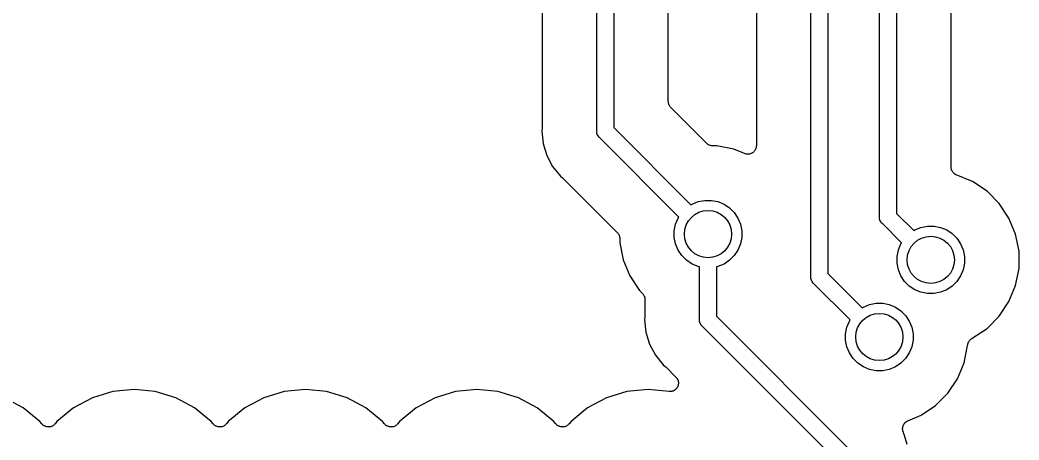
# Model space of a CAD drawing. Extents: x 2.36 to 5.74, y -5.58 to -1.66.
# Drawn here: x 3.608 to 4.191, y -3.5 to -3.255 of the extents above; entities that cross this region are included whole.
import ezdxf

# ---------------------------------------------------------------- set-up
doc = ezdxf.new("R2010")
doc.units = 0
doc.header["$MEASUREMENT"] = 0
doc.layers.add('BLACK', color=7, linetype='CONTINUOUS')

msp = doc.modelspace()

# ---------------------------------------------------------------- linework, layer by layer
at = {"layer": 'BLACK', "linetype": 'CONTINUOUS'}
for p, q in [((3.945, -3.31975), (3.945, -3.1719)), ((3.955, -3.1719), (3.955, -3.31793)), ((4.11, -3.36975), (4.11, -3.16908)), ((4.12, -3.16908), (4.12, -3.36793)), ((4.15181, -3.34081), (4.15181, -3.18809)), ((3.91319, -3.1948), (3.91319, -3.31795)), ((3.98681, -3.30268), (3.98681, -3.1948)), ((4.07, -3.40475), (4.07, -3.21408)), ((4.08, -3.21408), (4.08, -3.40293)), ((4.03819, -3.23309), (4.03819, -3.32845)), ((3.98686, -3.30314), (3.98681, -3.30268)), ((3.9869, -3.3036), (3.98686, -3.30314)), ((3.9869, -3.30363), (3.9869, -3.3036)), ((3.98691, -3.30365), (3.9869, -3.30363)), ((3.98704, -3.30409), (3.98691, -3.30365)), ((3.98717, -3.30454), (3.98704, -3.30409)), ((3.98718, -3.30456), (3.98717, -3.30454)), ((3.98719, -3.30459), (3.98718, -3.30456)), ((3.98741, -3.30499), (3.98719, -3.30459)), ((3.98762, -3.3054), (3.98741, -3.30499)), ((3.98763, -3.30543), (3.98762, -3.3054)), ((3.98765, -3.30545), (3.98763, -3.30543)), ((3.98794, -3.30581), (3.98765, -3.30545)), ((3.98823, -3.30617), (3.98794, -3.30581)), ((3.98826, -3.3062), (3.98823, -3.30617)), ((3.98826, -3.30621), (3.98826, -3.3062)), ((3.98826, -3.3062), (3.98826, -3.3062)), ((3.98828, -3.30622), (3.98826, -3.30621)), ((4.0091, -3.32704), (3.98828, -3.30622)), ((3.91316, -3.31844), (3.91301, -3.32)), ((3.91301, -3.32), (3.91372, -3.32722)), ((3.91319, -3.31802), (3.91316, -3.31823)), ((3.91316, -3.31823), (3.91316, -3.31844)), ((3.91319, -3.31795), (3.91319, -3.31802)), ((3.94498, -3.32), (3.945, -3.31975)), ((3.945, -3.32025), (3.94498, -3.32)), ((3.94507, -3.32098), (3.945, -3.32025)), ((3.94536, -3.32192), (3.94507, -3.32098)), ((3.94582, -3.32279), (3.94536, -3.32192)), ((3.94645, -3.32355), (3.94582, -3.32279)), ((3.94664, -3.32371), (3.94645, -3.32355)), ((3.955, -3.31793), (4.00005, -3.36298)), ((3.91372, -3.32722), (3.91413, -3.32855)), ((3.91413, -3.32855), (3.91583, -3.33416)), ((3.99298, -3.37005), (3.94664, -3.32371)), ((4.00946, -3.32733), (4.0091, -3.32704)), ((4.00981, -3.32763), (4.00946, -3.32733)), ((4.00983, -3.32764), (4.00981, -3.32763)), ((4.00985, -3.32766), (4.00983, -3.32764)), ((4.01026, -3.32788), (4.00985, -3.32766)), ((4.01066, -3.3281), (4.01026, -3.32788)), ((4.01069, -3.32811), (4.01066, -3.3281)), ((4.01071, -3.32812), (4.01069, -3.32811)), ((4.01115, -3.32826), (4.01071, -3.32812)), ((4.01159, -3.32839), (4.01115, -3.32826)), ((4.01162, -3.3284), (4.01159, -3.32839)), ((4.01165, -3.32841), (4.01162, -3.3284)), ((4.0121, -3.32845), (4.01165, -3.32841)), ((4.01256, -3.3285), (4.0121, -3.32845)), ((4.01262, -3.3285), (4.01256, -3.3285)), ((4.01263, -3.3285), (4.01262, -3.3285)), ((4.01262, -3.3285), (4.01262, -3.3285)), ((4.01262, -3.3285), (4.01262, -3.3285)), ((4.01507, -3.3285), (4.01263, -3.3285)), ((4.02502, -3.33048), (4.01507, -3.3285)), ((4.03814, -3.329), (4.03809, -3.32947)), ((4.03819, -3.32852), (4.03814, -3.329)), ((4.03819, -3.32845), (4.03819, -3.3285)), ((4.03819, -3.3285), (4.03819, -3.3285)), ((4.03819, -3.3285), (4.03819, -3.3285)), ((4.03819, -3.3285), (4.03819, -3.32852)), ((3.91583, -3.33416), (3.91924, -3.34055)), ((4.03128, -3.33307), (4.02502, -3.33048)), ((4.03173, -3.33321), (4.03128, -3.33307)), ((4.03218, -3.33335), (4.03173, -3.33321)), ((4.0322, -3.33335), (4.03218, -3.33335)), ((4.03221, -3.33336), (4.0322, -3.33335)), ((4.03268, -3.3334), (4.03221, -3.33336)), ((4.03315, -3.33345), (4.03268, -3.3334)), ((4.03317, -3.33345), (4.03315, -3.33345)), ((4.03318, -3.33345), (4.03317, -3.33345)), ((4.03366, -3.33341), (4.03318, -3.33345)), ((4.03413, -3.33337), (4.03366, -3.33341)), ((4.03414, -3.33336), (4.03413, -3.33337)), ((4.03415, -3.33336), (4.03414, -3.33336)), ((4.03461, -3.33322), (4.03415, -3.33336)), ((4.03506, -3.33309), (4.03461, -3.33322)), ((4.03507, -3.33308), (4.03506, -3.33309)), ((4.03509, -3.33308), (4.03507, -3.33308)), ((4.03551, -3.33286), (4.03509, -3.33308)), ((4.03593, -3.33264), (4.03551, -3.33286)), ((4.03594, -3.33263), (4.03593, -3.33264)), ((4.03595, -3.33262), (4.03594, -3.33263)), ((4.03632, -3.33232), (4.03595, -3.33262)), ((4.03669, -3.33203), (4.03632, -3.33232)), ((4.0367, -3.33202), (4.03669, -3.33203)), ((4.03671, -3.33201), (4.0367, -3.33202)), ((4.03701, -3.33164), (4.03671, -3.33201)), ((4.03731, -3.33128), (4.03701, -3.33164)), ((4.03732, -3.33127), (4.03731, -3.33128)), ((4.03733, -3.33126), (4.03732, -3.33127)), ((4.03756, -3.33084), (4.03733, -3.33126)), ((4.03778, -3.33042), (4.03756, -3.33084)), ((4.03779, -3.33041), (4.03778, -3.33042)), ((4.03794, -3.32995), (4.03779, -3.3304)), ((4.03779, -3.3304), (4.03779, -3.33041)), ((4.03808, -3.32949), (4.03794, -3.32995)), ((4.03809, -3.32947), (4.03808, -3.32948)), ((4.03808, -3.32948), (4.03808, -3.32949)), ((3.91924, -3.34055), (3.92384, -3.34616)), ((4.15186, -3.34128), (4.15181, -3.34081)), ((3.92384, -3.34616), (3.92506, -3.34715)), ((4.1519, -3.34174), (4.15186, -3.34128)), ((4.1519, -3.34176), (4.1519, -3.34174)), ((4.15191, -3.34178), (4.1519, -3.34176)), ((4.15204, -3.34223), (4.15191, -3.34178)), ((4.15217, -3.34268), (4.15204, -3.34223)), ((4.15218, -3.3427), (4.15217, -3.34268)), ((4.15219, -3.34272), (4.15218, -3.3427)), ((4.15241, -3.34313), (4.15219, -3.34272)), ((4.15262, -3.34354), (4.15241, -3.34313)), ((4.15264, -3.34356), (4.15262, -3.34354)), ((4.15265, -3.34358), (4.15264, -3.34356)), ((4.15294, -3.34394), (4.15265, -3.34358)), ((4.15323, -3.3443), (4.15294, -3.34394)), ((4.15325, -3.34432), (4.15323, -3.3443)), ((4.15326, -3.34434), (4.15325, -3.34432)), ((4.15362, -3.34463), (4.15326, -3.34434)), ((4.15398, -3.34493), (4.15362, -3.34463)), ((4.154, -3.34494), (4.15398, -3.34493)), ((4.15402, -3.34496), (4.154, -3.34494)), ((4.15442, -3.34518), (4.15402, -3.34496)), ((4.15483, -3.3454), (4.15442, -3.34518)), ((4.15487, -3.34542), (4.15483, -3.3454)), ((4.1549, -3.34543), (4.15487, -3.34542)), ((4.15487, -3.34542), (4.15487, -3.34542)), ((4.15487, -3.34542), (4.15487, -3.34542)), ((4.16439, -3.34936), (4.1549, -3.34543)), ((3.92506, -3.34715), (3.92511, -3.3472)), ((3.92511, -3.3472), (3.92526, -3.34735)), ((3.92526, -3.34735), (3.92542, -3.34748)), ((3.92542, -3.34748), (3.95704, -3.3791)), ((4.17283, -3.355), (4.16439, -3.34936)), ((4.18, -3.36217), (4.17283, -3.355)), ((4.00005, -3.36298), (4.00068, -3.36256)), ((4.00068, -3.36256), (4.00426, -3.36107)), ((4.00426, -3.36107), (4.00806, -3.36031)), ((4.00806, -3.36031), (4.01194, -3.36031)), ((4.01194, -3.36031), (4.01574, -3.36107)), ((4.01574, -3.36107), (4.01932, -3.36256)), ((4.01932, -3.36256), (4.02255, -3.36471)), ((4.18564, -3.37061), (4.18, -3.36217)), ((3.99256, -3.37068), (3.99298, -3.37005)), ((4.02255, -3.36471), (4.02529, -3.36745)), ((4.02529, -3.36745), (4.02744, -3.37068)), ((4.10998, -3.37), (4.11, -3.36975)), ((4.11007, -3.37098), (4.10998, -3.37)), ((4.12, -3.36793), (4.13005, -3.37798)), ((3.99031, -3.37806), (3.99107, -3.37426)), ((3.99107, -3.37426), (3.99256, -3.37068)), ((4.02744, -3.37068), (4.02893, -3.37426)), ((4.02893, -3.37426), (4.02969, -3.37806)), ((4.11036, -3.37192), (4.11007, -3.37098)), ((4.11061, -3.37239), (4.11036, -3.37192)), ((4.11082, -3.37279), (4.11061, -3.37239)), ((4.11145, -3.37355), (4.11082, -3.37279)), ((4.11164, -3.37371), (4.11145, -3.37355)), ((4.12298, -3.38505), (4.11164, -3.37371)), ((4.13426, -3.37607), (4.13806, -3.37531)), ((4.13806, -3.37531), (4.14194, -3.37531)), ((4.14194, -3.37531), (4.14574, -3.37607)), ((4.18952, -3.37998), (4.18564, -3.37061)), ((3.95704, -3.3791), (3.95705, -3.37911)), ((3.95705, -3.37911), (3.95705, -3.37911)), ((3.95705, -3.37911), (3.95705, -3.37911)), ((3.95705, -3.37911), (3.95709, -3.37915)), ((3.95709, -3.37915), (3.95738, -3.37951)), ((3.95738, -3.37951), (3.95767, -3.37987)), ((3.95767, -3.37987), (3.95768, -3.37989)), ((3.95768, -3.37989), (3.9577, -3.37991)), ((3.9577, -3.37991), (3.95791, -3.38032)), ((3.95791, -3.38032), (3.95813, -3.38073)), ((3.95813, -3.38073), (3.95813, -3.38075)), ((3.95813, -3.38075), (3.95815, -3.38078)), ((3.95815, -3.38078), (3.95828, -3.38122)), ((3.95828, -3.38122), (3.95841, -3.38166)), ((3.95841, -3.38166), (3.95841, -3.38169)), ((3.95841, -3.38169), (3.95842, -3.38171)), ((3.95842, -3.38171), (3.95846, -3.38217)), ((3.99031, -3.38194), (3.99031, -3.37806)), ((4.02969, -3.37806), (4.02969, -3.38194)), ((4.13005, -3.37798), (4.13068, -3.37756)), ((4.13068, -3.37756), (4.13426, -3.37607)), ((4.14574, -3.37607), (4.14932, -3.37756)), ((4.14932, -3.37756), (4.15255, -3.37971)), ((4.15255, -3.37971), (4.15529, -3.38245)), ((4.1915, -3.38993), (4.18952, -3.37998)), ((3.95846, -3.38217), (3.9585, -3.38263)), ((3.9585, -3.38263), (3.9585, -3.38507)), ((3.9585, -3.38507), (3.96048, -3.39502)), ((3.99107, -3.38574), (3.99031, -3.38194)), ((3.99256, -3.38932), (3.99107, -3.38574)), ((4.02893, -3.38574), (4.02744, -3.38932)), ((4.02969, -3.38194), (4.02893, -3.38574)), ((4.12107, -3.38926), (4.12256, -3.38568)), ((4.12256, -3.38568), (4.12298, -3.38505)), ((4.15529, -3.38245), (4.15744, -3.38568)), ((4.15744, -3.38568), (4.15893, -3.38926)), ((3.99471, -3.39255), (3.99256, -3.38932)), ((3.99745, -3.39529), (3.99471, -3.39255)), ((4.02529, -3.39255), (4.02255, -3.39529)), ((4.02744, -3.38932), (4.02529, -3.39255)), ((4.12031, -3.39306), (4.12107, -3.38926)), ((4.12031, -3.39694), (4.12031, -3.39306)), ((4.15893, -3.38926), (4.15969, -3.39306)), ((4.15969, -3.39306), (4.15969, -3.39694)), ((4.1915, -3.40007), (4.1915, -3.38993)), ((3.96048, -3.39502), (3.96436, -3.40439)), ((4.00068, -3.39744), (3.99745, -3.39529)), ((4.00426, -3.39893), (4.00068, -3.39744)), ((4.005, -3.39908), (4.00426, -3.39893)), ((4.005, -3.42975), (4.005, -3.39908)), ((4.01574, -3.39893), (4.015, -3.39908)), ((4.015, -3.39908), (4.015, -3.42793)), ((4.01932, -3.39744), (4.01574, -3.39893)), ((4.02255, -3.39529), (4.01932, -3.39744)), ((4.12107, -3.40074), (4.12031, -3.39694)), ((4.15969, -3.39694), (4.15893, -3.40074)), ((3.96436, -3.40439), (3.97, -3.41283)), ((4.06998, -3.405), (4.07, -3.40475)), ((4.07007, -3.40598), (4.06998, -3.405)), ((4.08, -3.40293), (4.10005, -3.42298)), ((4.12256, -3.40432), (4.12107, -3.40074)), ((4.12471, -3.40755), (4.12256, -3.40432)), ((4.15744, -3.40432), (4.15529, -3.40755)), ((4.15893, -3.40074), (4.15744, -3.40432)), ((4.18952, -3.41002), (4.1915, -3.40007)), ((4.07036, -3.40692), (4.07007, -3.40598)), ((4.07082, -3.40779), (4.07036, -3.40692)), ((4.07084, -3.40781), (4.07082, -3.40779)), ((4.07145, -3.40855), (4.07084, -3.40781)), ((4.07164, -3.40871), (4.07145, -3.40855)), ((4.09298, -3.43005), (4.07164, -3.40871)), ((4.12745, -3.41029), (4.12471, -3.40755)), ((4.13068, -3.41244), (4.12745, -3.41029)), ((4.15255, -3.41029), (4.14932, -3.41244)), ((4.15529, -3.40755), (4.15255, -3.41029)), ((4.18564, -3.41939), (4.18952, -3.41002)), ((3.97, -3.41283), (3.97172, -3.41455)), ((3.97172, -3.41455), (3.97174, -3.41456)), ((3.97174, -3.41456), (3.97174, -3.41456)), ((3.97174, -3.41456), (3.97174, -3.41456)), ((3.97174, -3.41456), (3.97177, -3.4146)), ((3.97177, -3.4146), (3.97206, -3.41496)), ((3.97206, -3.41496), (3.97235, -3.41532)), ((3.97235, -3.41532), (3.97237, -3.41534)), ((3.97237, -3.41534), (3.97238, -3.41536)), ((3.97238, -3.41536), (3.9726, -3.41577)), ((3.9726, -3.41577), (3.97281, -3.41618)), ((3.97281, -3.41618), (3.97282, -3.41621)), ((3.97282, -3.41621), (3.97283, -3.41623)), ((3.97283, -3.41623), (3.97296, -3.41667)), ((3.97296, -3.41667), (3.97309, -3.41712)), ((4.13426, -3.41393), (4.13068, -3.41244)), ((4.13806, -3.41469), (4.13426, -3.41393)), ((4.14194, -3.41469), (4.13806, -3.41469)), ((4.14574, -3.41393), (4.14194, -3.41469)), ((4.14932, -3.41244), (4.14574, -3.41393)), ((3.97309, -3.41712), (3.9731, -3.41714)), ((3.9731, -3.41714), (3.9731, -3.41717)), ((3.9731, -3.41717), (3.97314, -3.41763)), ((3.97314, -3.41763), (3.97319, -3.41809)), ((3.97319, -3.41809), (3.97319, -3.42795)), ((4.10005, -3.42298), (4.10068, -3.42256)), ((4.10068, -3.42256), (4.10426, -3.42107)), ((4.10426, -3.42107), (4.10806, -3.42031)), ((4.10806, -3.42031), (4.11194, -3.42031)), ((4.11194, -3.42031), (4.11574, -3.42107)), ((4.11574, -3.42107), (4.11932, -3.42256)), ((4.11932, -3.42256), (4.12255, -3.42471)), ((4.18, -3.42783), (4.18564, -3.41939)), ((3.97316, -3.42844), (3.97301, -3.43)), ((3.97319, -3.42802), (3.97316, -3.42823)), ((3.97316, -3.42823), (3.97316, -3.42844)), ((3.97319, -3.42795), (3.97319, -3.42802)), ((4.015, -3.42793), (4.09336, -3.50629)), ((4.12255, -3.42471), (4.12529, -3.42745)), ((4.12529, -3.42745), (4.12744, -3.43068)), ((4.17283, -3.435), (4.18, -3.42783)), ((3.97301, -3.43), (3.97372, -3.43722)), ((4.00498, -3.43), (4.005, -3.42975)), ((4.00507, -3.43098), (4.00498, -3.43)), ((4.00536, -3.43192), (4.00507, -3.43098)), ((4.00582, -3.43279), (4.00536, -3.43192)), ((4.00588, -3.43286), (4.00582, -3.43279)), ((4.00645, -3.43355), (4.00588, -3.43286)), ((4.00664, -3.43371), (4.00645, -3.43355)), ((4.085, -3.51207), (4.00664, -3.43371)), ((4.09031, -3.43806), (4.09107, -3.43426)), ((4.09107, -3.43426), (4.09256, -3.43068)), ((4.09256, -3.43068), (4.09298, -3.43005)), ((4.12744, -3.43068), (4.12893, -3.43426)), ((4.12893, -3.43426), (4.12969, -3.43806)), ((3.97372, -3.43722), (3.97566, -3.44361)), ((4.09031, -3.44194), (4.09031, -3.43806)), ((4.12969, -3.43806), (4.12969, -3.44194)), ((4.16422, -3.44075), (4.17283, -3.435)), ((3.97566, -3.44361), (3.97566, -3.44361)), ((3.97566, -3.44361), (3.97583, -3.44416)), ((3.97583, -3.44416), (3.97924, -3.45055)), ((4.09107, -3.44574), (4.09031, -3.44194)), ((4.09256, -3.44932), (4.09107, -3.44574)), ((4.12893, -3.44574), (4.12744, -3.44932)), ((4.12969, -3.44194), (4.12893, -3.44574)), ((4.15952, -3.45502), (4.16151, -3.44502)), ((4.16151, -3.44502), (4.16155, -3.44464)), ((4.16155, -3.44464), (4.1616, -3.44418)), ((4.1616, -3.44416), (4.16161, -3.44414)), ((4.1616, -3.44418), (4.1616, -3.44416)), ((4.16161, -3.44414), (4.16175, -3.44369)), ((4.16175, -3.44369), (4.16188, -3.44325)), ((4.16188, -3.44325), (4.16189, -3.44323)), ((4.16189, -3.44323), (4.1619, -3.44321)), ((4.1619, -3.44321), (4.16212, -3.4428)), ((4.16212, -3.4428), (4.16235, -3.44239)), ((4.16235, -3.44239), (4.16236, -3.44237)), ((4.16236, -3.44237), (4.16237, -3.44235)), ((4.16237, -3.44235), (4.16267, -3.44199)), ((4.16267, -3.44199), (4.16297, -3.44163)), ((4.16297, -3.44163), (4.16298, -3.44162)), ((4.16298, -3.44162), (4.163, -3.4416)), ((4.163, -3.4416), (4.16336, -3.44131)), ((4.16336, -3.44131), (4.16372, -3.44102)), ((4.16372, -3.44102), (4.16374, -3.44101)), ((4.16374, -3.44101), (4.16376, -3.44099)), ((4.16376, -3.44099), (4.16417, -3.44078)), ((4.16417, -3.44078), (4.16422, -3.44075)), ((3.97924, -3.45055), (3.98384, -3.45616)), ((4.09471, -3.45255), (4.09256, -3.44932)), ((4.12744, -3.44932), (4.12529, -3.45255)), ((3.98384, -3.45616), (3.98506, -3.45715)), ((3.98506, -3.45715), (3.98511, -3.4572)), ((3.98511, -3.4572), (3.98526, -3.45735)), ((3.98526, -3.45735), (3.98542, -3.45748)), ((3.98542, -3.45748), (3.99127, -3.46333)), ((4.09745, -3.45529), (4.09471, -3.45255)), ((4.10068, -3.45744), (4.09745, -3.45529)), ((4.10426, -3.45893), (4.10068, -3.45744)), ((4.11932, -3.45744), (4.11574, -3.45893)), ((4.12255, -3.45529), (4.11932, -3.45744)), ((4.12529, -3.45255), (4.12255, -3.45529)), ((4.15564, -3.46439), (4.15952, -3.45502)), ((3.99127, -3.46333), (3.99132, -3.46338)), ((3.99132, -3.46338), (3.99147, -3.46357)), ((4.10806, -3.45969), (4.10426, -3.45893)), ((4.11194, -3.45969), (4.10806, -3.45969)), ((4.11574, -3.45893), (4.11194, -3.45969)), ((3.99147, -3.46357), (3.99164, -3.46374)), ((3.99164, -3.46374), (3.99178, -3.46395)), ((3.99178, -3.46395), (3.99193, -3.46415)), ((3.99193, -3.46415), (3.99204, -3.46436)), ((3.99214, -3.46925), (3.992, -3.46946)), ((3.99204, -3.46436), (3.99217, -3.46455)), ((3.99223, -3.46903), (3.99214, -3.46925)), ((3.99217, -3.46455), (3.99227, -3.46479)), ((3.99234, -3.46882), (3.99223, -3.46903)), ((3.99227, -3.46479), (3.99238, -3.46501)), ((3.99242, -3.46858), (3.99234, -3.46882)), ((3.99238, -3.46501), (3.99245, -3.46524)), ((3.99252, -3.46835), (3.99242, -3.46858)), ((3.99245, -3.46524), (3.99254, -3.46546)), ((3.99256, -3.46812), (3.99252, -3.46835)), ((3.99254, -3.46546), (3.99258, -3.46571)), ((3.99263, -3.46789), (3.99256, -3.46812)), ((3.99258, -3.46571), (3.99265, -3.46595)), ((3.99266, -3.46764), (3.99263, -3.46789)), ((3.99265, -3.46595), (3.99267, -3.46619)), ((3.99271, -3.46739), (3.99266, -3.46764)), ((3.99267, -3.46619), (3.99272, -3.46642)), ((3.99274, -3.46692), (3.99271, -3.46716)), ((3.99271, -3.46716), (3.99271, -3.46739)), ((3.99272, -3.46642), (3.99272, -3.46667)), ((3.99272, -3.46667), (3.99274, -3.46692)), ((4.15, -3.47283), (4.15564, -3.46439)), ((3.66259, -3.47186), (3.65066, -3.47548)), ((3.675, -3.47064), (3.66259, -3.47186)), ((3.68741, -3.47186), (3.675, -3.47064)), ((3.69934, -3.47548), (3.68741, -3.47186)), ((3.76259, -3.47186), (3.75066, -3.47548)), ((3.775, -3.47064), (3.76259, -3.47186)), ((3.78741, -3.47186), (3.775, -3.47064)), ((3.79934, -3.47548), (3.78741, -3.47186)), ((3.86259, -3.47186), (3.85066, -3.47548)), ((3.875, -3.47064), (3.86259, -3.47186)), ((3.88741, -3.47186), (3.875, -3.47064)), ((3.89934, -3.47548), (3.88741, -3.47186)), ((3.96259, -3.47186), (3.95066, -3.47548)), ((3.975, -3.47064), (3.96259, -3.47186)), ((3.98725, -3.47185), (3.975, -3.47064)), ((3.98749, -3.47185), (3.98725, -3.47185)), ((3.98772, -3.47187), (3.98749, -3.47185)), ((3.98797, -3.47185), (3.98772, -3.47187)), ((3.98823, -3.47185), (3.98797, -3.47185)), ((3.98846, -3.4718), (3.98823, -3.47185)), ((3.98869, -3.47178), (3.98846, -3.4718)), ((3.98894, -3.47171), (3.98869, -3.47178)), ((3.98918, -3.47166), (3.98894, -3.47171)), ((3.9894, -3.47157), (3.98918, -3.47166)), ((3.98963, -3.4715), (3.9894, -3.47157)), ((3.98985, -3.47138), (3.98963, -3.4715)), ((3.99008, -3.47128), (3.98985, -3.47138)), ((3.99028, -3.47115), (3.99008, -3.47128)), ((3.99049, -3.47104), (3.99028, -3.47115)), ((3.99069, -3.47088), (3.99049, -3.47104)), ((3.9909, -3.47075), (3.99069, -3.47088)), ((3.99107, -3.47058), (3.9909, -3.47075)), ((3.99125, -3.47043), (3.99107, -3.47058)), ((3.99141, -3.47024), (3.99125, -3.47043)), ((3.99159, -3.47006), (3.99141, -3.47024)), ((3.99172, -3.46986), (3.99159, -3.47006)), ((3.99187, -3.46968), (3.99172, -3.46986)), ((3.992, -3.46946), (3.99187, -3.46968)), ((4.14283, -3.48), (4.15, -3.47283)), ((3.61034, -3.48136), (3.59934, -3.47548)), ((3.65066, -3.47548), (3.63966, -3.48136)), ((3.71034, -3.48136), (3.69934, -3.47548)), ((3.75066, -3.47548), (3.73966, -3.48136)), ((3.81034, -3.48136), (3.79934, -3.47548)), ((3.85066, -3.47548), (3.83966, -3.48136)), ((3.91034, -3.48136), (3.89934, -3.47548)), ((3.95066, -3.47548), (3.93966, -3.48136)), ((4.13439, -3.48564), (4.14283, -3.48)), ((3.61998, -3.48927), (3.61034, -3.48136)), ((3.63966, -3.48136), (3.63002, -3.48927)), ((3.71998, -3.48927), (3.71034, -3.48136)), ((3.73966, -3.48136), (3.73002, -3.48927)), ((3.81998, -3.48927), (3.81034, -3.48136)), ((3.83966, -3.48136), (3.83002, -3.48927)), ((3.91998, -3.48927), (3.91034, -3.48136)), ((3.93966, -3.48136), (3.93002, -3.48927)), ((4.12665, -3.48884), (4.13439, -3.48564)), ((3.62113, -3.49068), (3.61998, -3.48927)), ((3.62147, -3.49101), (3.62113, -3.49068)), ((3.6218, -3.49135), (3.62147, -3.49101)), ((3.62181, -3.49136), (3.6218, -3.49135)), ((3.62182, -3.49137), (3.62181, -3.49136)), ((3.62222, -3.49163), (3.62182, -3.49137)), ((3.62261, -3.4919), (3.62222, -3.49163)), ((3.62262, -3.4919), (3.62261, -3.4919)), ((3.62264, -3.49191), (3.62262, -3.4919)), ((3.62307, -3.49209), (3.62264, -3.49191)), ((3.62351, -3.49228), (3.62307, -3.49209)), ((3.62352, -3.49228), (3.62351, -3.49228)), ((3.62354, -3.49228), (3.62352, -3.49228)), ((3.624, -3.49238), (3.62354, -3.49228)), ((3.62446, -3.49248), (3.624, -3.49238)), ((3.62448, -3.49248), (3.62446, -3.49248)), ((3.62449, -3.49248), (3.62448, -3.49248)), ((3.62496, -3.49248), (3.62449, -3.49248)), ((3.62544, -3.49248), (3.62496, -3.49248)), ((3.62545, -3.49248), (3.62544, -3.49248)), ((3.62547, -3.49248), (3.62545, -3.49248)), ((3.62593, -3.49239), (3.62547, -3.49248)), ((3.6264, -3.4923), (3.62593, -3.49239)), ((3.62641, -3.4923), (3.6264, -3.4923)), ((3.62643, -3.4923), (3.62641, -3.4923)), ((3.62686, -3.49212), (3.62643, -3.4923)), ((3.6273, -3.49194), (3.62686, -3.49212)), ((3.62732, -3.49193), (3.6273, -3.49194)), ((3.62733, -3.49193), (3.62732, -3.49193)), ((3.62772, -3.49167), (3.62733, -3.49193)), ((3.62812, -3.49141), (3.62772, -3.49167)), ((3.62813, -3.4914), (3.62812, -3.49141)), ((3.62814, -3.49139), (3.62813, -3.4914)), ((3.62848, -3.49106), (3.62814, -3.49139)), ((3.62882, -3.49073), (3.62848, -3.49106)), ((3.62884, -3.49071), (3.62882, -3.49073)), ((3.62887, -3.49068), (3.62884, -3.49071)), ((3.62884, -3.49071), (3.62884, -3.49071)), ((3.62884, -3.49071), (3.62884, -3.49071)), ((3.63002, -3.48927), (3.62887, -3.49068)), ((3.72113, -3.49068), (3.71998, -3.48927)), ((3.72147, -3.49101), (3.72113, -3.49068)), ((3.7218, -3.49135), (3.72147, -3.49101)), ((3.72181, -3.49136), (3.7218, -3.49135)), ((3.72182, -3.49137), (3.72181, -3.49136)), ((3.72222, -3.49163), (3.72182, -3.49137)), ((3.72261, -3.4919), (3.72222, -3.49163)), ((3.72262, -3.4919), (3.72261, -3.4919)), ((3.72264, -3.49191), (3.72262, -3.4919)), ((3.72307, -3.49209), (3.72264, -3.49191)), ((3.72351, -3.49228), (3.72307, -3.49209)), ((3.72352, -3.49228), (3.72351, -3.49228)), ((3.72354, -3.49228), (3.72352, -3.49228)), ((3.724, -3.49238), (3.72354, -3.49228)), ((3.72446, -3.49248), (3.724, -3.49238)), ((3.72448, -3.49248), (3.72446, -3.49248)), ((3.72449, -3.49248), (3.72448, -3.49248)), ((3.72496, -3.49248), (3.72449, -3.49248)), ((3.72544, -3.49248), (3.72496, -3.49248)), ((3.72545, -3.49248), (3.72544, -3.49248)), ((3.72547, -3.49248), (3.72545, -3.49248)), ((3.72593, -3.49239), (3.72547, -3.49248)), ((3.7264, -3.4923), (3.72593, -3.49239)), ((3.72641, -3.4923), (3.7264, -3.4923)), ((3.72643, -3.4923), (3.72641, -3.4923)), ((3.72686, -3.49212), (3.72643, -3.4923)), ((3.7273, -3.49194), (3.72686, -3.49212)), ((3.72732, -3.49193), (3.7273, -3.49194)), ((3.72733, -3.49193), (3.72732, -3.49193)), ((3.72772, -3.49167), (3.72733, -3.49193)), ((3.72812, -3.49141), (3.72772, -3.49167)), ((3.72813, -3.4914), (3.72812, -3.49141)), ((3.72814, -3.49139), (3.72813, -3.4914)), ((3.72848, -3.49106), (3.72814, -3.49139)), ((3.72882, -3.49073), (3.72848, -3.49106)), ((3.72884, -3.49071), (3.72882, -3.49073)), ((3.72887, -3.49068), (3.72884, -3.49071)), ((3.72884, -3.49071), (3.72884, -3.49071)), ((3.72884, -3.49071), (3.72884, -3.49071)), ((3.73002, -3.48927), (3.72887, -3.49068)), ((3.82113, -3.49068), (3.81998, -3.48927)), ((3.82147, -3.49101), (3.82113, -3.49068)), ((3.8218, -3.49135), (3.82147, -3.49101)), ((3.82181, -3.49136), (3.8218, -3.49135)), ((3.82182, -3.49137), (3.82181, -3.49136)), ((3.82222, -3.49163), (3.82182, -3.49137)), ((3.82261, -3.4919), (3.82222, -3.49163)), ((3.82262, -3.4919), (3.82261, -3.4919)), ((3.82264, -3.49191), (3.82262, -3.4919)), ((3.82307, -3.49209), (3.82264, -3.49191)), ((3.82351, -3.49228), (3.82307, -3.49209)), ((3.82352, -3.49228), (3.82351, -3.49228)), ((3.82354, -3.49228), (3.82352, -3.49228)), ((3.824, -3.49238), (3.82354, -3.49228)), ((3.82446, -3.49248), (3.824, -3.49238)), ((3.82448, -3.49248), (3.82446, -3.49248)), ((3.82449, -3.49248), (3.82448, -3.49248)), ((3.82496, -3.49248), (3.82449, -3.49248)), ((3.82544, -3.49248), (3.82496, -3.49248)), ((3.82545, -3.49248), (3.82544, -3.49248)), ((3.82547, -3.49248), (3.82545, -3.49248)), ((3.82593, -3.49239), (3.82547, -3.49248)), ((3.8264, -3.4923), (3.82593, -3.49239)), ((3.82641, -3.4923), (3.8264, -3.4923)), ((3.82643, -3.4923), (3.82641, -3.4923)), ((3.82686, -3.49212), (3.82643, -3.4923)), ((3.8273, -3.49194), (3.82686, -3.49212)), ((3.82732, -3.49193), (3.8273, -3.49194)), ((3.82733, -3.49193), (3.82732, -3.49193)), ((3.82772, -3.49167), (3.82733, -3.49193)), ((3.82812, -3.49141), (3.82772, -3.49167)), ((3.82813, -3.4914), (3.82812, -3.49141)), ((3.82814, -3.49139), (3.82813, -3.4914)), ((3.82848, -3.49106), (3.82814, -3.49139)), ((3.82882, -3.49073), (3.82848, -3.49106)), ((3.82884, -3.49071), (3.82882, -3.49073)), ((3.82887, -3.49068), (3.82884, -3.49071)), ((3.82884, -3.49071), (3.82884, -3.49071)), ((3.82884, -3.49071), (3.82884, -3.49071)), ((3.83002, -3.48927), (3.82887, -3.49068)), ((3.92113, -3.49068), (3.91998, -3.48927)), ((3.92147, -3.49101), (3.92113, -3.49068)), ((3.9218, -3.49135), (3.92147, -3.49101)), ((3.92181, -3.49136), (3.9218, -3.49135)), ((3.92182, -3.49137), (3.92181, -3.49136)), ((3.92222, -3.49163), (3.92182, -3.49137)), ((3.92261, -3.4919), (3.92222, -3.49163)), ((3.92262, -3.4919), (3.92261, -3.4919)), ((3.92264, -3.49191), (3.92262, -3.4919)), ((3.92307, -3.49209), (3.92264, -3.49191)), ((3.92351, -3.49228), (3.92307, -3.49209)), ((3.92352, -3.49228), (3.92351, -3.49228)), ((3.92354, -3.49228), (3.92352, -3.49228)), ((3.924, -3.49238), (3.92354, -3.49228)), ((3.92446, -3.49248), (3.924, -3.49238)), ((3.92448, -3.49248), (3.92446, -3.49248)), ((3.92449, -3.49248), (3.92448, -3.49248)), ((3.92496, -3.49248), (3.92449, -3.49248)), ((3.92544, -3.49248), (3.92496, -3.49248)), ((3.92545, -3.49248), (3.92544, -3.49248)), ((3.92547, -3.49248), (3.92545, -3.49248)), ((3.92593, -3.49239), (3.92547, -3.49248)), ((3.9264, -3.4923), (3.92593, -3.49239)), ((3.92641, -3.4923), (3.9264, -3.4923)), ((3.92643, -3.4923), (3.92641, -3.4923)), ((3.92686, -3.49212), (3.92643, -3.4923)), ((3.9273, -3.49194), (3.92686, -3.49212)), ((3.92732, -3.49193), (3.9273, -3.49194)), ((3.92733, -3.49193), (3.92732, -3.49193)), ((3.92772, -3.49167), (3.92733, -3.49193)), ((3.92812, -3.49141), (3.92772, -3.49167)), ((3.92813, -3.4914), (3.92812, -3.49141)), ((3.92814, -3.49139), (3.92813, -3.4914)), ((3.92848, -3.49106), (3.92814, -3.49139)), ((3.92882, -3.49073), (3.92848, -3.49106)), ((3.92884, -3.49071), (3.92882, -3.49073)), ((3.92887, -3.49068), (3.92884, -3.49071)), ((3.92884, -3.49071), (3.92884, -3.49071)), ((3.92884, -3.49071), (3.92884, -3.49071)), ((3.93002, -3.48927), (3.92887, -3.49068)), ((4.12364, -3.49269), (4.12367, -3.49246)), ((4.12367, -3.49246), (4.12375, -3.49221)), ((4.12375, -3.49221), (4.1238, -3.49196)), ((4.1238, -3.49196), (4.12389, -3.49175)), ((4.12389, -3.49175), (4.12396, -3.49153)), ((4.12396, -3.49153), (4.12408, -3.4913)), ((4.12408, -3.4913), (4.12418, -3.49106)), ((4.12418, -3.49106), (4.12431, -3.49087)), ((4.12431, -3.49087), (4.12442, -3.49067)), ((4.12442, -3.49067), (4.12458, -3.49047)), ((4.12458, -3.49047), (4.12473, -3.49025)), ((4.12473, -3.49025), (4.12489, -3.49009)), ((4.12489, -3.49009), (4.12504, -3.48992)), ((4.12504, -3.48992), (4.12524, -3.48975)), ((4.12524, -3.48975), (4.12543, -3.48957)), ((4.12543, -3.48957), (4.12562, -3.48944)), ((4.12562, -3.48944), (4.12579, -3.4893)), ((4.12579, -3.4893), (4.12602, -3.48918)), ((4.12602, -3.48918), (4.12624, -3.48903)), ((4.12624, -3.48903), (4.12645, -3.48895)), ((4.12645, -3.48895), (4.12665, -3.48884)), ((4.12357, -3.49343), (4.12359, -3.49317)), ((4.12359, -3.49366), (4.12357, -3.49343)), ((4.12359, -3.49317), (4.1236, -3.49291)), ((4.12359, -3.49389), (4.12359, -3.49366)), ((4.12363, -3.49415), (4.12359, -3.49389)), ((4.1236, -3.49291), (4.12364, -3.49269)), ((4.12366, -3.49441), (4.12363, -3.49415)), ((4.12372, -3.49462), (4.12366, -3.49441)), ((4.12376, -3.49485), (4.12372, -3.49462)), ((4.12386, -3.49509), (4.12376, -3.49485)), ((4.12394, -3.49534), (4.12386, -3.49509)), ((4.12404, -3.49554), (4.12394, -3.49534)), ((4.12413, -3.49575), (4.12404, -3.49554)), ((4.12416, -3.49582), (4.12413, -3.49575)), ((4.12417, -3.49584), (4.12416, -3.49582)), ((4.12468, -3.49753), (4.12417, -3.49584)), ((4.12628, -3.50278), (4.12468, -3.49753))]:
    msp.add_line(p, q, dxfattribs=at)
at = {"layer": 'BLACK'}
for centre in [(4.01, -3.38), (4.14, -3.395), (4.11, -3.44)]:
    msp.add_circle(centre, 0.01378, dxfattribs=at)

doc.saveas('drawing.dxf')
